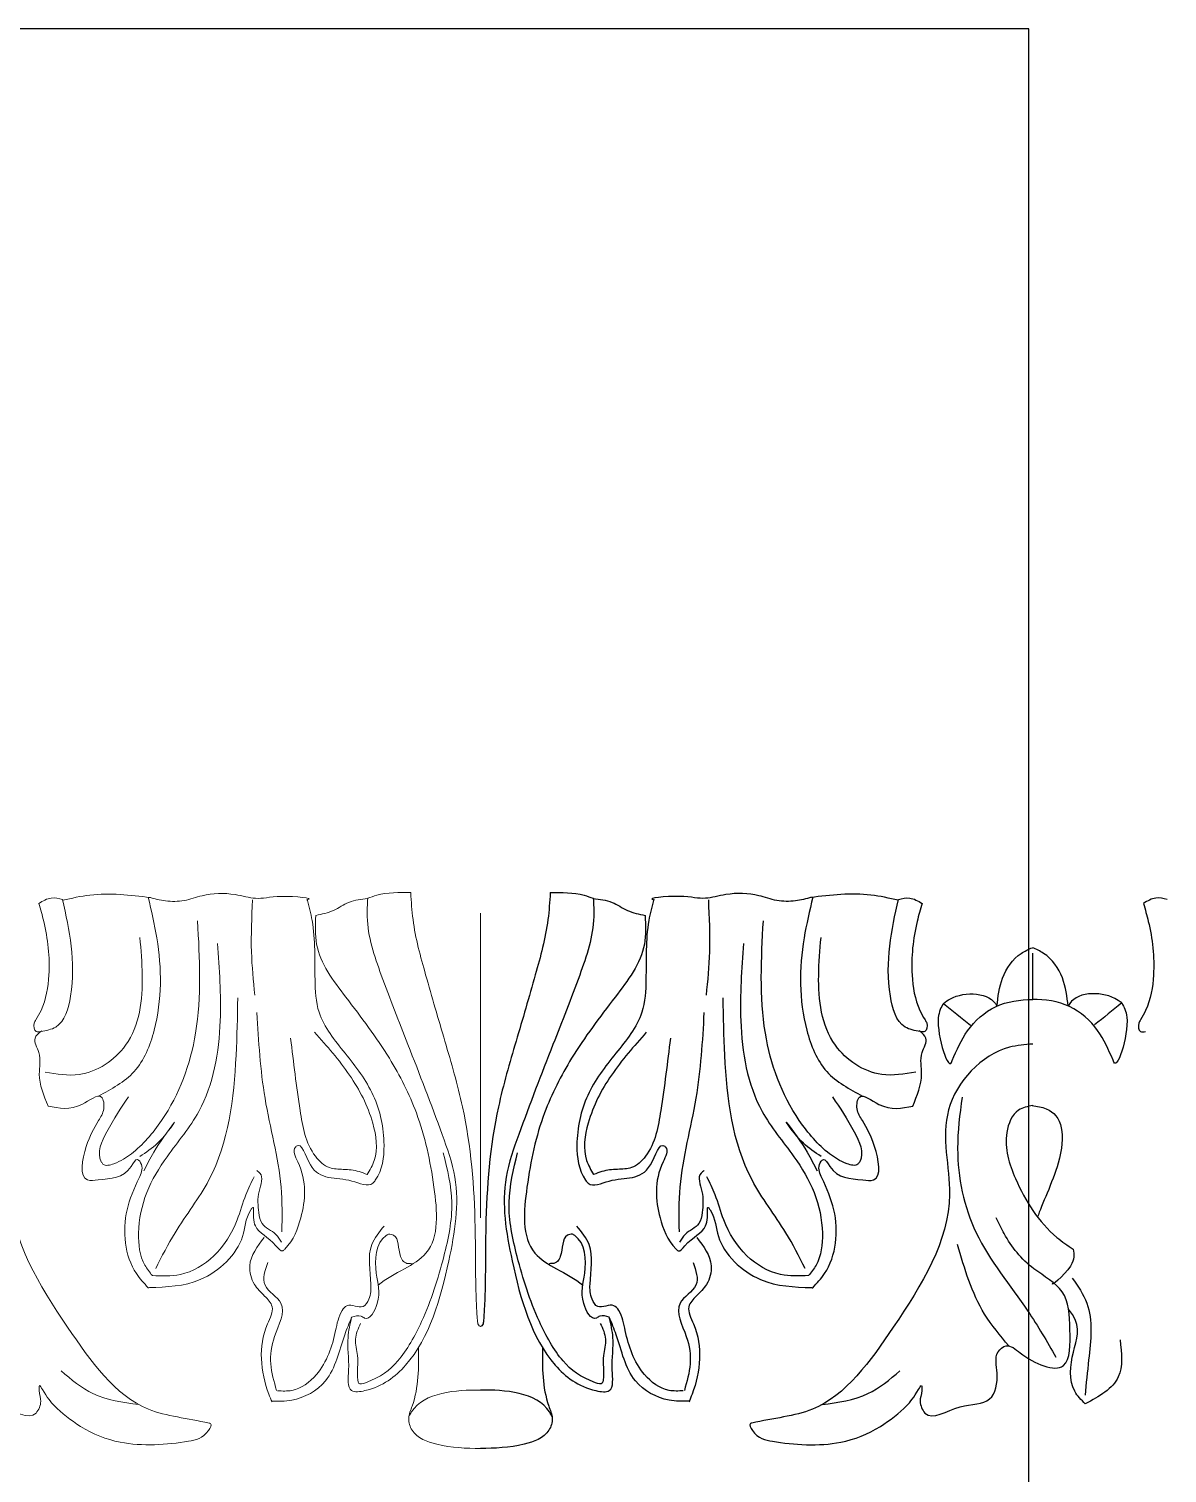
# Model space of a CAD drawing. Header units: millimetres. Extents: x 1315 to 1486, y 1419 to 1529.
# Drawn here: x 1435.3 to 1486.3, y 1464.5 to 1529.3 of the extents above; entities that cross this region are included whole.
import ezdxf

# ---------------------------------------------------------------- set-up
doc = ezdxf.new("R2010")
doc.units = ezdxf.units.MM
doc.layers.add('0.15', color=7, linetype='Continuous', lineweight=15)

msp = doc.modelspace()

# ---------------------------------------------------------------- linework, layer by layer
at = {"color": 7, "ltscale": 1000}
msp.add_line((1480.264600606879, 1485.768665446634), (1480.257566861703, 1487.842925921297), dxfattribs=at)
at = {"color": 6, "ltscale": 1000}
msp.add_lwpolyline([(1315.088132915806, 1419.264722877682), (1480.088132915806, 1419.264722877682), (1480.088132915806, 1529.264722877682), (1315.088132915806, 1529.264722877682)], close=True, dxfattribs=at)
at = {"color": 7, "ltscale": 1000}
for points in [[(1458.643702627345, 1490.555593104185), (1460.165375893073, 1490.437461572026), (1460.566776228789, 1490.303789908965)], [(1458.643702627345, 1490.555593104185), (1458.53926939466, 1489.347097639195), (1457.972874088631, 1486.874119657059), (1457.11070383964, 1483.897418810255), (1456.321016930229, 1480.956015636966), (1455.754860056284, 1475.560640921172), (1455.698232447216, 1472.094680901351), (1455.654599384357, 1471.397290771736), (1455.631471476703, 1471.237981301409), (1455.575080147664, 1471.138276074951), (1455.516904882341, 1471.115170460977)], [(1460.566776228789, 1490.303789908936), (1460.591811592876, 1489.480194931817), (1459.961993364803, 1486.862841110498), (1458.764945318526, 1483.748186930166), (1457.231708098854, 1479.719813831118), (1456.6651935769, 1477.805698274689), (1456.934979427791, 1474.058453392001), (1458.870570711279, 1469.379318598945), (1460.690403240453, 1468.239245516419), (1461.288033143454, 1468.239245516419), (1461.423820189037, 1469.162154361951), (1461.451001441292, 1470.627947692232), (1461.288033143454, 1471.523704481191)], [(1460.567544883303, 1490.291088877417), (1461.412137019168, 1490.121192328599), (1462.100728744594, 1489.759965545378), (1462.89244232648, 1489.536326587197)], [(1470.351814964273, 1490.344493760433), (1469.631127797253, 1490.186827203779), (1468.792204671958, 1490.203275084201), (1467.986185167869, 1490.416993098621), (1466.505760644515, 1490.466284524355), (1465.601030276808, 1490.3019101512), (1464.4166191285, 1490.384097337777), (1463.271070660161, 1490.226731140512), (1463.298134438879, 1490.219722964623)], [(1465.725253368448, 1490.228025228073), (1465.775204880465, 1487.902869307694), (1465.625588776729, 1485.959721936928)], [(1470.404848755756, 1490.350724324959), (1470.015003378223, 1488.5247558339), (1470.135888421395, 1484.388348879056), (1471.033108179876, 1482.538197301994), (1472.635436683613, 1481.433882268841)], [(1474.230980403907, 1490.212349200676), (1473.009113694028, 1490.447121438305), (1470.305413600243, 1490.339035367007)], [(1475.209648235887, 1484.327316213949), (1474.54163561745, 1484.532985795722), (1473.880582792404, 1485.922910014106), (1474.23870771327, 1490.247292745127)], [(1474.23870771327, 1490.247292745127), (1474.745137361762, 1490.312353249868), (1475.297703609522, 1490.075660418366)], [(1475.297703609522, 1490.075660418366), (1475.081684183282, 1489.268200028684), (1474.848616866231, 1486.863937635844), (1475.200780986295, 1485.280555014495), (1475.430867902771, 1484.85478988144), (1475.506450858851, 1484.703730459089), (1475.424549453845, 1484.33247830113), (1475.209648236003, 1484.327316213919)], [(1485.217430113767, 1490.075660418366), (1485.433449540124, 1489.268200028684), (1485.666516857174, 1486.863937635844), (1485.314352737227, 1485.280555014495), (1485.084265820635, 1484.85478988144), (1485.008682864671, 1484.703730459089), (1485.090584269677, 1484.33247830113), (1485.305485487403, 1484.327316213919)], [(1486.276426010019, 1490.247292745127), (1485.769996361527, 1490.312353249868), (1485.217430113767, 1490.075660418366)], [(1471.291568509023, 1481.400943856101), (1472.259483366925, 1479.834792347563), (1472.505306797986, 1478.498963380345), (1472.428531681606, 1478.391503894931), (1471.936884819483, 1478.406855250007), (1471.153277927031, 1478.85214897757), (1469.801129840267, 1480.341491495343), (1468.280052654514, 1484.256818051213), (1468.189806128106, 1489.289242872528)], [(1467.296639714226, 1488.282893668536), (1467.177066047163, 1484.81703807972), (1468.133774599246, 1480.753576169136), (1469.555306409206, 1478.72067036523), (1470.46504384973, 1477.11373855636), (1470.833302132272, 1475.290895682348), (1470.548971926979, 1473.85481296782), (1470.216478450177, 1473.391557110528)], [(1475.01635380492, 1482.512507279254), (1473.490388762391, 1482.405778810786), (1471.415195520687, 1483.71722314259), (1470.667472649784, 1486.843312515961), (1470.774290202837, 1488.551229089029)], [(1478.652680814685, 1485.45840098496), (1478.908756823348, 1486.728542861496), (1479.742196011775, 1487.833683778965), (1480.243380155367, 1488.089539696546)], [(1481.844768569525, 1485.464892966174), (1481.583528340747, 1486.733982739035), (1480.745600854349, 1487.83572447643), (1480.243380155483, 1488.089539696546)], [(1476.255842753872, 1485.594265698743), (1476.567295158002, 1485.801463317821), (1478.648170020966, 1485.468520796912), (1478.652680814685, 1485.45840098496)], [(1484.241034169168, 1485.610505763729), (1483.928741559223, 1485.816434827164), (1481.849238163279, 1485.475031042177), (1481.844768569525, 1485.464892966174)], [(1470.066385482391, 1473.70772192295), (1469.19741992019, 1475.315123671284), (1467.681349807372, 1477.680015582093), (1466.464392685983, 1483.265245831859), (1466.389644242077, 1485.841192766962)], [(1476.255842753872, 1485.594265698743), (1476.027782509522, 1484.952641716049), (1476.653189744986, 1483.035967600412), (1476.656527793453, 1483.051318955488)], [(1476.255842753872, 1485.594265698743), (1477.472442227136, 1484.613606517491)], [(1476.653189744986, 1483.035967600412), (1477.338801069836, 1484.36647058732), (1478.590450052823, 1485.442005320041), (1480.257566861761, 1485.768665446634), (1480.264600606821, 1485.768665446634)], [(1483.854096416104, 1483.050612608433), (1483.163078903639, 1484.378315845093), (1481.907065506512, 1485.448750562322), (1480.238633789308, 1485.768626941073), (1480.231600102223, 1485.768598331135)], [(1484.241034169168, 1485.610505763729), (1483.028433619485, 1484.624906141598)], [(1484.241034169168, 1485.610505763729), (1484.471702350722, 1484.969814730455), (1483.854096416104, 1483.050612608433), (1483.850695953075, 1483.065950258893)], [(1465.529023801395, 1485.17706390662), (1465.169229856179, 1481.341627055601), (1464.449522749823, 1477.362806459798), (1464.411850487766, 1475.351778947628)], [(1462.946924047032, 1484.298172721985), (1461.381140854162, 1482.374345083746), (1460.343126977281, 1480.229123753579), (1460.272312662051, 1478.553841863872), (1460.586089223809, 1477.921512238998)], [(1474.881043623387, 1480.9896946302), (1475.27898669471, 1482.422122260203), (1475.300445578014, 1483.389309844144), (1475.472593509312, 1484.034118971929), (1475.17145384564, 1484.356497428085)], [(1464.023444698145, 1484.030411671902), (1463.5937901658, 1480.790544738466), (1462.910205513192, 1478.74124326964), (1462.285275141894, 1478.233813104915), (1461.660344770597, 1478.155750942326), (1460.957208690885, 1478.05816018517), (1460.586089223925, 1477.921512238998)], [(1470.402097791735, 1472.851596693446), (1470.930820835707, 1473.480219018293), (1471.348911414108, 1476.337711893688), (1470.813273841002, 1477.769042998316), (1470.708006096258, 1478.375630384948), (1470.878008139272, 1478.593995578292), (1471.1628152085, 1478.28691626171), (1472.642286003753, 1477.680120013098), (1473.119746159482, 1477.680120013098), (1473.173393367975, 1479.178913535168), (1472.625834193033, 1480.338306350252), (1472.39121706779, 1480.872418632087), (1472.495531084434, 1481.393529256045), (1473.368907639127, 1481.067861223823), (1474.881043623387, 1480.9896946302)], [(1477.089639590307, 1481.388203275706), (1476.892217862955, 1479.086283249893), (1477.725776267423, 1475.315541395215), (1480.040116843138, 1471.798775700354), (1481.296534466743, 1469.742842863863)], [(1480.257566861761, 1481.018204289601), (1479.623576072929, 1480.809081238604), (1479.093541652732, 1479.805342809294), (1479.484093330753, 1477.742099803752), (1481.340525177726, 1475.106366128715), (1482.070961725851, 1474.572984863826)], [(1469.216852131252, 1480.269329683502), (1470.153174744173, 1478.921961092212), (1470.598088926821, 1478.0832758375)], [(1470.779893355746, 1478.732471066756), (1469.982695836992, 1479.32208841803), (1469.216852131369, 1480.269329683502)], [(1460.885679079522, 1471.252758286046), (1461.116242860164, 1470.543724101382), (1461.027546142064, 1469.816936648971), (1461.009782955236, 1468.700203891985), (1460.974375797621, 1468.576087664227), (1460.672878485708, 1468.593840931975), (1459.218323838617, 1469.568756408928), (1458.153963221423, 1471.341367978308), (1457.160655351541, 1474.248465572422), (1456.799788462184, 1476.669228061186), (1457.181279722903, 1478.896949870887)], [(1465.541303051355, 1478.097791744654), (1465.398363044671, 1477.990593336752), (1465.434127850294, 1477.168773686393), (1465.445930236205, 1476.215893147626), (1465.30299022952, 1475.727573853506), (1464.683186146965, 1475.239202343884), (1464.432832507136, 1474.893796855173)], [(1470.216478450177, 1473.391557110528), (1468.961252986755, 1473.443146017988), (1467.456269963597, 1474.282718936094), (1466.418375302757, 1475.885577936479), (1466.026154600269, 1477.019541806305), (1465.657419453793, 1477.823660404418)], [(1459.636137763806, 1475.253560518144), (1459.415030269836, 1475.198891983015), (1459.093981530819, 1474.250658623172), (1458.745155459455, 1473.929898847298), (1458.583160416409, 1473.896803469393), (1458.577776168775, 1473.888074237093)], [(1464.602715334109, 1468.229429003663), (1463.964790416834, 1468.247913288298), (1462.864545777975, 1468.959401601165), (1462.004640633309, 1470.927455762252), (1461.708746474305, 1471.832976848524), (1461.496065096533, 1472.045493906593), (1460.774808181868, 1472.008525337264), (1460.515990204829, 1472.331948103292), (1460.425386030412, 1473.00923526796), (1460.387594552431, 1474.782421207779), (1459.830736527871, 1475.612438690612)], [(1465.205709957936, 1475.102972121673), (1465.851860780687, 1473.832308090172), (1465.643471179483, 1472.999105462248), (1465.184847154607, 1472.478360346748), (1464.851399949705, 1471.999283194946), (1465.059789550793, 1471.22853029711), (1465.330767561867, 1469.666294950581), (1464.997320356848, 1468.083173406685), (1464.851399949705, 1467.729047930563)], [(1479.186680907453, 1470.244970478288), (1478.101306727109, 1471.669072414803), (1476.889118246454, 1474.785867430324)], [(1482.070961725851, 1474.572984863826), (1481.951030410779, 1473.823118163327), (1481.178257220145, 1473.076881427925), (1481.187332593439, 1473.088185093973)], [(1465.039642043597, 1473.983994098435), (1465.169110640138, 1472.970804664827), (1464.457152574974, 1472.151648004652), (1464.737667867634, 1470.664237460118), (1464.910173447057, 1469.435502469827), (1464.651355469901, 1468.249897477039)], [(1482.029474551277, 1473.282948884294), (1482.680513230687, 1472.160629069487), (1482.761937771644, 1469.623217168522), (1482.599207905772, 1468.029182586524)], [(1464.868105645477, 1467.768215677988), (1463.967174737201, 1467.812279427013), (1462.464218386402, 1468.676236980533), (1461.599663817044, 1470.736399271987), (1461.288033143454, 1471.523704481191)], [(1484.166525706136, 1470.520063400323), (1484.091077166795, 1468.851733253799), (1482.612679315916, 1467.641482548144)], [(1458.29035771191, 1470.175212955157), (1458.576099217356, 1467.549626194752), (1458.729418944986, 1466.988997742821), (1458.582187161501, 1466.468252627321), (1457.472047593164, 1465.834304322136), (1455.516904882341, 1465.641890229013)], [(1470.822974530816, 1467.615853377556), (1472.876783912954, 1468.102388708237), (1474.303561227582, 1469.124037051803)], [(1458.719954153476, 1467.086191203558), (1458.608414685656, 1467.281508936776), (1455.516904882341, 1468.266606434943), (1455.514878210099, 1468.266606434943)]]:
    msp.add_spline(points, degree=3, dxfattribs=at)
for points, knots in [([(1463.279655955917, 1490.259876679043), (1463.197155816433, 1489.941407283473), (1462.893324664281, 1488.768549588331), (1462.966656394372, 1487.06603670117), (1462.856351107544, 1484.913820446349), (1461.540613777073, 1483.330949604595), (1460.168587509263, 1481.546425288801), (1459.728408139268, 1479.477593327578), (1459.915260458318, 1478.066286883721), (1460.499754954664, 1477.313303268947), (1461.694582550506, 1477.934731338228), (1463.058880206499, 1477.507090766328), (1463.525719278212, 1479.433576598934), (1463.963412116584, 1478.998806350803), (1463.260050168214, 1477.80326636985), (1463.402644050027, 1476.269616311645), (1463.895399490557, 1474.955779572945), (1464.442272638855, 1474.419244743705), (1464.907472572009, 1475.10057117289), (1465.712113788071, 1475.369668592288), (1465.695973393926, 1476.132736934636), (1465.686191434226, 1476.433705881263)], [0, 0, 0, 0, 0.9831671469551172, 3.620803662593863, 5.106117638609419, 7.277245972471754, 9.551684317728597, 11.8293426374788, 13.4500227299434, 13.62285089613042, 14.56527118627993, 16.56051926552085, 17.60295583779683, 17.65593551344103, 18.3215023768141, 20.83623435307963, 22.41005855026645, 22.53086111565533, 22.90850639312149, 24.19015267139306, 25.01278796625375, 25.01278796625375, 25.01278796625375, 25.01278796625375]), ([(1462.892442326363, 1489.536326587255), (1462.91319025862, 1489.09844074427), (1462.977512950962, 1487.740908054515), (1461.387599035235, 1485.6585224712), (1459.642124855145, 1483.381909422427), (1458.174323993222, 1480.478506426149), (1457.573339619161, 1477.648052161905), (1457.305442340159, 1474.646568136461), (1458.979990358184, 1473.651666103684), (1459.752360201626, 1473.26068887478), (1460.097552471747, 1472.971601754278)], [0, 0, 0, 0, 1.290597193994421, 4.001106471891118, 7.363512483029888, 10.09875964574958, 13.51916390507788, 16.49112315493522, 17.68990328715084, 19.06008476211251, 19.06008476211251, 19.06008476211251, 19.06008476211251]), ([(1480.261549900704, 1483.770757487186), (1479.908297121594, 1483.744018197289), (1478.250647386256, 1483.6122997647), (1475.75177156059, 1480.938084388818), (1477.201208119932, 1476.037591813012), (1474.345470922486, 1471.465858155625), (1471.300148349208, 1467.193715730853), (1468.626675350777, 1467.012355004084), (1467.517491102404, 1466.743150267368), (1467.863759050448, 1466.100746312466), (1469.203473617043, 1465.84057290386), (1471.33753243538, 1465.675378692304), (1473.323745547281, 1466.469867557109), (1474.552517171203, 1467.449814398915), (1474.960392290912, 1467.970494244768), (1475.299289619037, 1468.565813952297), (1475.293778562755, 1468.08416941945), (1475.143521766364, 1467.777229722906), (1475.549820120865, 1466.725337641601), (1476.93214092073, 1467.725127044945), (1478.471614205115, 1467.552359882942), (1478.773609201377, 1468.959710042454), (1478.486699728714, 1469.85350881211), (1479.151383692584, 1470.403685438647), (1480.025225336383, 1469.574400328795), (1481.963518564309, 1468.731287242608), (1481.926715173711, 1471.091647964025), (1481.85733844696, 1472.784945271993), (1480.08594584926, 1473.705287566929), (1479.138719644583, 1474.879863548467), (1478.737243940308, 1475.7467806967), (1478.625618778355, 1475.98781587253)], [0.02257629039930964, 0.02257629039930964, 0.02257629039930964, 0.02257629039930964, 1.08113259221189, 4.993078720459179, 8.78192015907348, 15.2403433357732, 20.40290643715863, 23.18306649712326, 23.24891826236252, 23.57219626846858, 24.58820823901637, 27.65186643210368, 29.56138105243171, 31.04379933588686, 31.96163603703652, 32.17803746302418, 32.39170182580653, 32.88876681638275, 33.45478558372667, 35.05150180102498, 36.42527847404707, 37.63052364259211, 38.57822979119727, 39.02866024037746, 39.73472260166245, 41.7533204373781, 43.38175842557678, 45.12332452842904, 46.75234824814417, 48.81755288791267, 49.61288968523717, 49.61288968523717, 49.61288968523717, 49.61288968523717]), ([(1480.225119662889, 1481.011689083036), (1480.448323153145, 1480.979301429117), (1481.533681215788, 1480.821811950413), (1481.882661487161, 1479.086535916194), (1480.645192810636, 1476.535887861388), (1480.471846706885, 1476.020951524839)], [0, 0, 0, 0, 0.6481942409812834, 3.1519347870363, 4.85224934133589, 4.85224934133589, 4.85224934133589, 4.85224934133589]), ([(1465.68619143411, 1476.433705881263), (1465.69547320723, 1476.447956830929), (1465.725789071013, 1476.459430396029), (1466.064466565334, 1475.953403918855), (1466.061719317408, 1474.684503745371), (1467.883303755149, 1472.932916186397), (1469.596847192337, 1472.880964735519), (1470.3834625212, 1472.852276334594), (1470.402097791619, 1472.851596693446)], [0.2704138030614286, 0.2704138030614286, 0.2704138030614286, 0.2704138030614286, 0.3552115928111328, 0.4915803199766776, 1.732232364482666, 4.440523987752961, 6.746259859115206, 6.802209244040199, 6.802209244040199, 6.802209244040199, 6.802209244040199]), ([(1480.643761155265, 1475.805262831211), (1480.64540581284, 1475.806631450305), (1480.647060216357, 1475.80801349098), (1480.648714619874, 1475.809395531654)], [5.87974781487247, 5.879747814910523, 5.879747814910523, 5.879747814910523, 5.886198863151546, 5.886198863151546, 5.886198863151546, 5.886198863151546]), ([(1461.288033143454, 1471.523704481191), (1461.141194076929, 1471.576956644447), (1460.934641527663, 1471.651864299052), (1460.510983261232, 1471.309840013793), (1459.895906300237, 1472.447747483613), (1460.302929239533, 1473.499236652158), (1460.210044539952, 1474.918175310184), (1459.67249069265, 1475.233473845114), (1459.636137763806, 1475.253560518115)], [0, 0, 0, 0, 0.4269905878348443, 0.6006303129436957, 1.464648384653958, 2.822575471657172, 4.569448366878785, 4.693329398569441, 4.693329398569441, 4.693329398569441, 4.693329398569441]), ([(1482.612679315916, 1467.641482548173), (1482.435103781707, 1467.820182513296), (1481.832952033681, 1468.426147162911), (1481.996416244143, 1470.010479974673), (1482.456570021528, 1471.096581695947), (1481.920217295363, 1471.805290286571), (1481.859846023213, 1471.884502700585)], [0, 0, 0, 0, 0.7367405853815767, 2.49825874521924, 4.177137926727207, 4.392631353996892, 4.392631353996892, 4.392631353996892, 4.392631353996892])]:
    msp.add_open_spline(points, degree=3, knots=knots, dxfattribs=at)
at = {"layer": '0.15', "color": 7, "ltscale": 1000}
msp.add_line((1455.516904882399, 1489.642428469768), (1455.516904882399, 1475.980610134455), dxfattribs=at)
msp.add_line((1455.516904882399, 1489.642428469768), (1455.516904882399, 1475.980610134455), dxfattribs=at)
for points in [[(1452.390107137569, 1490.555593104185), (1450.868433871725, 1490.437461572026), (1450.467033535893, 1490.303789908965)], [(1435.73610615516, 1490.075660418366), (1435.952125581516, 1489.268200028684), (1436.185192898567, 1486.863937635844), (1435.833028778619, 1485.280555014495), (1435.602941862027, 1484.85478988144), (1435.527358906063, 1484.703730459089), (1435.60926031107, 1484.33247830113), (1435.824161528795, 1484.327316213919)], [(1436.795102051412, 1490.247292745127), (1436.288672402919, 1490.312353249868), (1435.73610615516, 1490.075660418366)], [(1435.824161528795, 1484.327316213949), (1436.492174147348, 1484.532985795722), (1437.153226972277, 1485.922910014106), (1436.795102051412, 1490.247292745127)], [(1436.802829360775, 1490.212349200676), (1438.024696070886, 1490.447121438305), (1440.728396164439, 1490.339035367007)], [(1440.628961009159, 1490.350724324959), (1441.018806386692, 1488.5247558339), (1440.897921343403, 1484.388348879056), (1440.000701584806, 1482.538197301994), (1438.398373081302, 1481.433882268841)], [(1440.681994800409, 1490.344493760433), (1441.402681967662, 1490.186827203779), (1442.241605092957, 1490.203275084201), (1443.047624597046, 1490.416993098621), (1444.528049120167, 1490.466284524355), (1445.43277948799, 1490.3019101512), (1446.617190636181, 1490.384097337777), (1447.762739104637, 1490.226731140512), (1447.735675325919, 1490.219722964623)], [(1445.308556396234, 1490.228025228073), (1445.258604884333, 1487.902869307694), (1445.408220988185, 1485.959721936928)], [(1450.466264881496, 1490.291088877417), (1449.62167274563, 1490.121192328599), (1448.933081020205, 1489.759965545378), (1448.141367438435, 1489.536326587197)], [(1450.467033535893, 1490.303789908936), (1450.441998172038, 1489.480194931817), (1451.071816400112, 1486.862841110498), (1452.268864446272, 1483.748186930166), (1453.802101665828, 1479.719813831118), (1454.368616187898, 1477.805698274689), (1454.098830337123, 1474.058453392001), (1452.163239053403, 1469.379318598945), (1450.343406524229, 1468.239245516419), (1449.745776621345, 1468.239245516419), (1449.609989575762, 1469.162154361951), (1449.58280832339, 1470.627947692232), (1449.745776621345, 1471.523704481191)], [(1452.390107137569, 1490.555593104185), (1452.494540370139, 1489.347097639195), (1453.060935676051, 1486.874119657059), (1453.923105925041, 1483.897418810255), (1454.712792834685, 1480.956015636966), (1455.278949708631, 1475.560640921172), (1455.335577317583, 1472.094680901351), (1455.379210380557, 1471.397290771736), (1455.402338288211, 1471.237981301409), (1455.458729617018, 1471.138276074951), (1455.516904882341, 1471.115170460977)], [(1439.742241255775, 1481.400943856101), (1438.77432639799, 1479.834792347563), (1438.528502966928, 1478.498963380345), (1438.605278083076, 1478.391503894931), (1439.096924945199, 1478.406855250007), (1439.880531837651, 1478.85214897757), (1441.232679924648, 1480.341491495343), (1442.753757110284, 1484.256818051213), (1442.844003636576, 1489.289242872528)], [(1436.017455959878, 1482.512507279254), (1437.54342100229, 1482.405778810786), (1439.618614244111, 1483.71722314259), (1440.366337114898, 1486.843312515961), (1440.259519561961, 1488.551229089029)], [(1443.737170050572, 1488.282893668536), (1443.856743717519, 1484.81703807972), (1442.900035165552, 1480.753576169136), (1441.478503355709, 1478.72067036523), (1440.568765915184, 1477.11373855636), (1440.200507632642, 1475.290895682348), (1440.484837837703, 1473.85481296782), (1440.817331314505, 1473.391557110528)], [(1440.967424282524, 1473.70772192295), (1441.836389844491, 1475.315123671284), (1443.352459957427, 1477.680015582093), (1444.569417078816, 1483.265245831859), (1444.644165522604, 1485.841192766962)], [(1445.50478596352, 1485.17706390662), (1445.864579908619, 1481.341627055601), (1446.584287014975, 1477.362806459798), (1446.621959276916, 1475.351778947628)], [(1436.152766141411, 1480.9896946302), (1435.754823070205, 1482.422122260203), (1435.733364186668, 1483.389309844144), (1435.56121625537, 1484.034118971929), (1435.862355919275, 1484.356497428085)], [(1448.08688571765, 1484.298172721985), (1449.652668910519, 1482.374345083746), (1450.690682787401, 1480.229123753579), (1450.761497102747, 1478.553841863872), (1450.447720540873, 1477.921512238998)], [(1447.01036506677, 1484.030411671902), (1447.440019598882, 1480.790544738466), (1448.12360425149, 1478.74124326964), (1448.748534622788, 1478.233813104915), (1449.373464994085, 1478.155750942326), (1450.076601073913, 1478.05816018517), (1450.447720540873, 1477.921512238998)], [(1440.631711973063, 1472.851596693446), (1440.102988929091, 1473.480219018293), (1439.684898350573, 1476.337711893688), (1440.22053592368, 1477.769042998316), (1440.325803668424, 1478.375630384948), (1440.155801625409, 1478.593995578292), (1439.870994556182, 1478.28691626171), (1438.391523761162, 1477.680120013098), (1437.9140636052, 1477.680120013098), (1437.860416396707, 1479.178913535168), (1438.407975571765, 1480.338306350252), (1438.642592697124, 1480.872418632087), (1438.53827868048, 1481.393529256045), (1437.664902125671, 1481.067861223823), (1436.152766141411, 1480.9896946302)], [(1440.253916409052, 1478.732471066756), (1441.05111392769, 1479.32208841803), (1441.816957633429, 1480.269329683502)], [(1441.816957633429, 1480.269329683502), (1440.880635020741, 1478.921961092212), (1440.435720837977, 1478.0832758375)], [(1450.148130685277, 1471.252758286046), (1449.917566904634, 1470.543724101382), (1450.006263622734, 1469.816936648971), (1450.024026809562, 1468.700203891985), (1450.059433967177, 1468.576087664227), (1450.36093127909, 1468.593840931975), (1451.815485926298, 1469.568756408928), (1452.879846543259, 1471.341367978308), (1453.873154413141, 1474.248465572422), (1454.234021302498, 1476.669228061186), (1453.852530041895, 1478.896949870887)], [(1440.817331314505, 1473.391557110528), (1442.072556778043, 1473.443146017988), (1443.577539801201, 1474.282718936094), (1444.615434462157, 1475.885577936479), (1445.007655164412, 1477.019541806305), (1445.376390311121, 1477.823660404418)], [(1445.492506713559, 1478.097791744654), (1445.635446720244, 1477.990593336752), (1445.599681914504, 1477.168773686393), (1445.58787952871, 1476.215893147626), (1445.730819535394, 1475.727573853506), (1446.350623617833, 1475.239202343884), (1446.600977257545, 1474.893796855173)], [(1445.828099806746, 1475.102972121673), (1445.181948984227, 1473.832308090172), (1445.390338585199, 1472.999105462248), (1445.848962610075, 1472.478360346748), (1446.18240981521, 1471.999283194946), (1445.974020214006, 1471.22853029711), (1445.703042202931, 1469.666294950581), (1446.03648940795, 1468.083173406685), (1446.18240981521, 1467.729047930563)], [(1446.431094430573, 1468.229429003663), (1447.06901934808, 1468.247913288298), (1448.169263986823, 1468.959401601165), (1449.029169131489, 1470.927455762252), (1449.325063290493, 1471.832976848524), (1449.537744668265, 1472.045493906593), (1450.259001582814, 1472.008525337264), (1450.517819560086, 1472.331948103292), (1450.608423734502, 1473.00923526796), (1450.646215212484, 1474.782421207779), (1451.203073236811, 1475.612438690612)], [(1451.397672000992, 1475.253560518144), (1451.618779494962, 1475.198891983015), (1451.939828233979, 1474.250658623172), (1452.288654305459, 1473.929898847298), (1452.450649348506, 1473.896803469393), (1452.456033596023, 1473.888074237093)], [(1445.994167721201, 1473.983994098435), (1445.864699124544, 1472.970804664827), (1446.576657189707, 1472.151648004652), (1446.296141897281, 1470.664237460118), (1446.123636317858, 1469.435502469827), (1446.382454294897, 1468.249897477039)], [(1446.165704119438, 1467.768215677988), (1447.066635027713, 1467.812279427013), (1448.569591378513, 1468.676236980533), (1449.434145947871, 1470.736399271987), (1449.745776621345, 1471.523704481191)], [(1452.743452052771, 1470.175212955157), (1452.457710547442, 1467.549626194752), (1452.304390819929, 1466.988997742821), (1452.451622603297, 1466.468252627321), (1453.56176217175, 1465.834304322136), (1455.516904882341, 1465.641890229013)], [(1440.210835233982, 1467.615853377556), (1438.15702585196, 1468.102388708237), (1436.730248537217, 1469.124037051803)], [(1452.313855611439, 1467.086191203558), (1452.425395079143, 1467.281508936776), (1455.516904882341, 1468.266606434943), (1455.5189315547, 1468.266606434943)]]:
    msp.add_spline(points, degree=3, dxfattribs=at)
for points, knots in [([(1447.754153808881, 1490.259876679043), (1447.836653948249, 1489.941407283473), (1448.140485100401, 1488.768549588331), (1448.067153370426, 1487.06603670117), (1448.17745865737, 1484.913820446349), (1449.493195987725, 1483.330949604595), (1450.865222255652, 1481.546425288801), (1451.30540162553, 1479.477593327578), (1451.11854930648, 1478.066286883721), (1450.534054810134, 1477.313303268947), (1449.339227214175, 1477.934731338228), (1447.974929558299, 1477.507090766328), (1447.508090486703, 1479.433576598934), (1447.070397648215, 1478.998806350803), (1447.773759596468, 1477.80326636985), (1447.631165714887, 1476.269616311645), (1447.138410274125, 1474.955779572945), (1446.591537125827, 1474.419244743705), (1446.126337192673, 1475.10057117289), (1445.32169597661, 1475.369668592288), (1445.337836370756, 1476.132736934636), (1445.347618330688, 1476.433705881263)], [0, 0, 0, 0, 0.9831671469551172, 3.620803662593863, 5.106117638609419, 7.277245972471754, 9.551684317728597, 11.8293426374788, 13.4500227299434, 13.62285089613042, 14.56527118627993, 16.56051926552085, 17.60295583779683, 17.65593551344103, 18.3215023768141, 20.83623435307963, 22.41005855026645, 22.53086111565533, 22.90850639312149, 24.19015267139306, 25.01278796625375, 25.01278796625375, 25.01278796625375, 25.01278796625375]), ([(1448.141367438435, 1489.536326587255), (1448.120619506062, 1489.09844074427), (1448.056296813837, 1487.740908054515), (1449.646210729563, 1485.6585224712), (1451.39168490977, 1483.381909422427), (1452.859485771693, 1480.478506426149), (1453.460470145521, 1477.648052161905), (1453.728367424523, 1474.646568136461), (1452.053819406614, 1473.651666103684), (1451.281449563172, 1473.26068887478), (1450.936257292935, 1472.971601754278)], [0, 0, 0, 0, 1.290597193994421, 4.001106471891118, 7.363512483029888, 10.09875964574958, 13.51916390507788, 16.49112315493522, 17.68990328715084, 19.06008476211251, 19.06008476211251, 19.06008476211251, 19.06008476211251]), ([(1430.772259863978, 1483.770757487186), (1431.125512643204, 1483.744018197289), (1432.783162378542, 1483.6122997647), (1435.282038204092, 1480.938084388818), (1433.83260164475, 1476.037591813012), (1436.688338842428, 1471.465858155625), (1439.73366141559, 1467.193715730853), (1442.407134413905, 1467.012355004084), (1443.516318662394, 1466.743150267368), (1443.170050714351, 1466.100746312466), (1441.830336147639, 1465.84057290386), (1439.696277329418, 1465.675378692304), (1437.710064217634, 1466.469867557109), (1436.481292593478, 1467.449814398915), (1436.073417473886, 1467.970494244768), (1435.734520145645, 1468.565813952297), (1435.740031202044, 1468.08416941945), (1435.890287998551, 1467.777229722906), (1435.483989643933, 1466.725337641601), (1434.101668844069, 1467.725127044945), (1432.562195559683, 1467.552359882942), (1432.260200563305, 1468.959710042454), (1432.547110035968, 1469.85350881211), (1431.882426072098, 1470.403685438647), (1431.008584428298, 1469.574400328795), (1429.070291200373, 1468.731287242608), (1429.107094590971, 1471.091647964025), (1429.176471317838, 1472.784945271993), (1430.947863915422, 1473.705287566929), (1431.895090120099, 1474.879863548467), (1432.29656582449, 1475.7467806967), (1432.408190986327, 1475.98781587253)], [0.02257629039930964, 0.02257629039930964, 0.02257629039930964, 0.02257629039930964, 1.08113259221189, 4.993078720459179, 8.78192015907348, 15.2403433357732, 20.40290643715863, 23.18306649712326, 23.24891826236252, 23.57219626846858, 24.58820823901637, 27.65186643210368, 29.56138105243171, 31.04379933588686, 31.96163603703652, 32.17803746302418, 32.39170182580653, 32.88876681638275, 33.45478558372667, 35.05150180102498, 36.42527847404707, 37.63052364259211, 38.57822979119727, 39.02866024037746, 39.73472260166245, 41.7533204373781, 43.38175842557678, 45.12332452842904, 46.75234824814417, 48.81755288791267, 49.61288968523717, 49.61288968523717, 49.61288968523717, 49.61288968523717]), ([(1445.347618330688, 1476.433705881263), (1445.338336557568, 1476.447956830929), (1445.308020693668, 1476.459430396029), (1444.969343199347, 1475.953403918855), (1444.972090447274, 1474.684503745371), (1443.150506009766, 1472.932916186397), (1441.436962572345, 1472.880964735519), (1440.650347243714, 1472.852276334594), (1440.631711973063, 1472.851596693446)], [0.2704138030614286, 0.2704138030614286, 0.2704138030614286, 0.2704138030614286, 0.3552115928111328, 0.4915803199766776, 1.732232364482666, 4.440523987752961, 6.746259859115206, 6.802209244040199, 6.802209244040199, 6.802209244040199, 6.802209244040199]), ([(1449.745776621345, 1471.523704481191), (1449.892615687753, 1471.576956644447), (1450.099168237019, 1471.651864299052), (1450.522826503449, 1471.309840013793), (1451.137903464678, 1472.447747483613), (1450.730880525382, 1473.499236652158), (1450.82376522473, 1474.918175310184), (1451.361319072032, 1475.233473845114), (1451.397672000992, 1475.253560518115)], [0, 0, 0, 0, 0.4269905878348443, 0.6006303129436957, 1.464648384653958, 2.822575471657172, 4.569448366878785, 4.693329398569441, 4.693329398569441, 4.693329398569441, 4.693329398569441])]:
    msp.add_open_spline(points, degree=3, knots=knots, dxfattribs=at)

doc.saveas('drawing.dxf')
